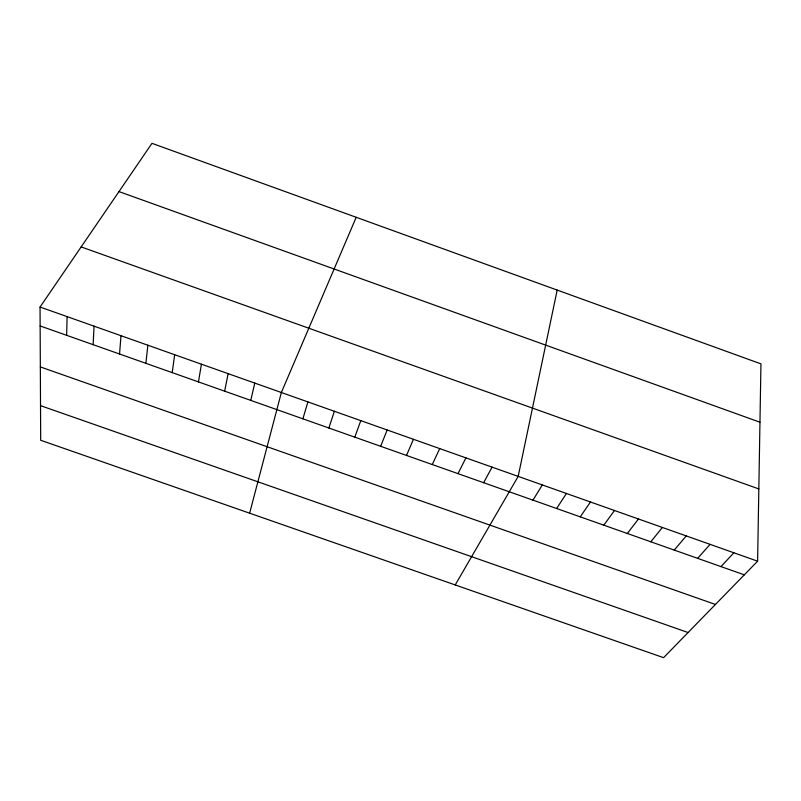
<?xml version="1.0" encoding="UTF-8"?>
<svg xmlns="http://www.w3.org/2000/svg" width="801" height="801" viewBox="0 0 801 801"><rect width="100%" height="100%" fill="white"/><g stroke="black" fill="none" stroke-linecap="round" stroke-linejoin="round"><path stroke-width="1.2" d="M757.606 561.191L760.95 363.874L151.98 143.329L40.05 307.033L40.691 440.26L663.578 657.671L757.606 561.191L40.05 307.033M66.663 335.319L67.084 316.605M93.126 344.67L94.067 326.167M119.539 354.002L120.991 335.699M145.892 363.324L147.865 345.221M172.195 372.615L174.668 354.713M198.438 381.897L201.431 364.195M224.63 391.158L228.125 373.646M557.186 290.072L518.177 476.385L455.218 584.94M250.773 400.4L254.768 383.088M249.632 513.191L281.361 392.51L356.205 217.291M302.898 418.823L307.894 401.902M328.871 428.004L334.367 411.283M354.803 437.166L360.79 420.645M380.675 446.307L387.153 429.977M406.497 455.439L413.466 439.298M432.27 464.55L439.729 448.6M457.982 473.641L465.932 457.882M483.644 482.713L492.084 467.143M532.965 500.144L542.327 484.935M556.625 508.505L566.427 493.476M580.234 516.845L590.487 501.997M603.804 525.186L614.497 510.507M627.333 533.496L638.457 518.988M650.812 541.796L662.377 527.469M674.252 550.077L686.257 535.919M697.641 558.347L710.087 544.36M720.99 566.607L733.866 552.78M40.521 405.646L688.079 632.53M40.34 366.918L715.433 604.465M40.14 325.947L744.299 574.838M81.151 246.918L758.827 488.93M118.989 191.589L759.959 422.217"/></g></svg>
